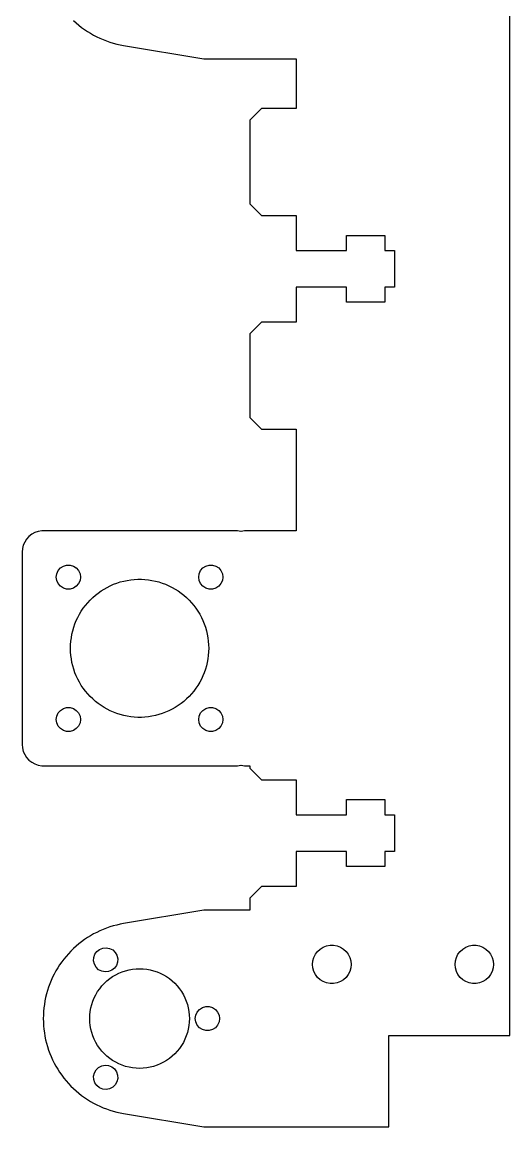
# Model space of a CAD drawing. Header units: metres. Extents: x -54 to 15, y -165 to 165.
# Drawn here: x -53.5 to 15, y -165.2 to -10.1 of the extents above; entities that cross this region are included whole.
import ezdxf

# ---------------------------------------------------------------- set-up
doc = ezdxf.new("R2010")
doc.units = ezdxf.units.M

msp = doc.modelspace()

# ---------------------------------------------------------------- linework, layer by layer
for p, q in [((15, -152.4), (15, 152.4)), ((-46.2949, -9.82501), (-45.9255, -10.1618)), ((-45.9255, -10.1618), (-45.5439, -10.4846)), ((-45.5439, -10.4846), (-45.1506, -10.7932)), ((-45.1506, -10.7932), (-44.7462, -11.087)), ((-44.7462, -11.087), (-44.3313, -11.3656)), ((-44.3313, -11.3656), (-43.9063, -11.6288)), ((-43.9063, -11.6288), (-43.4719, -11.876)), ((-43.4719, -11.876), (-43.0286, -12.1071)), ((-43.0286, -12.1071), (-42.5771, -12.3216)), ((-42.5771, -12.3216), (-42.118, -12.5192)), ((-42.118, -12.5192), (-41.6519, -12.6998)), ((-41.6519, -12.6998), (-41.1794, -12.863)), ((-41.1794, -12.863), (-40.7013, -13.0087)), ((-40.7013, -13.0087), (-40.2181, -13.1366)), ((-40.2181, -13.1366), (-39.7305, -13.2465)), ((-39.7305, -13.2465), (-39.2391, -13.3384)), ((-39.2391, -13.3384), (-28, -15.2156)), ((-28, -15.2156), (-15, -15.2156)), ((-15, -15.2156), (-15, -22.204)), ((-19.875, -22.204), (-21.5, -23.829)), ((-15, -22.204), (-19.875, -22.204)), ((-21.5, -23.829), (-21.5, -35.579)), ((-21.5, -35.579), (-19.875, -37.204)), ((-19.875, -37.204), (-15, -37.204)), ((-15, -37.204), (-15, -42.141)), ((-7.9375, -42.141), (-7.9375, -40.004)), ((-7.9375, -40.004), (-2.5625, -40.004)), ((-2.5625, -40.004), (-2.5625, -42.141)), ((-15, -42.141), (-7.9375, -42.141)), ((-2.5625, -42.141), (-1.1875, -42.141)), ((-1.1875, -42.141), (-1.1875, -47.267)), ((-7.9375, -47.267), (-15, -47.267)), ((-15, -47.267), (-15, -52.204)), ((-7.9375, -49.404), (-7.9375, -47.267)), ((-1.1875, -47.267), (-2.5625, -47.267)), ((-2.5625, -47.267), (-2.5625, -49.404)), ((-2.5625, -49.404), (-7.9375, -49.404)), ((-19.875, -52.204), (-21.5, -53.829)), ((-15, -52.204), (-19.875, -52.204)), ((-21.5, -53.829), (-21.5, -65.579)), ((-21.5, -65.579), (-19.875, -67.204)), ((-19.875, -67.204), (-15, -67.204)), ((-15, -67.204), (-15, -81.5102)), ((-52.1408, -81.9885), (-52.5318, -82.2928)), ((-51.7051, -81.7527), (-52.1408, -81.9885)), ((-51.2365, -81.5918), (-51.7051, -81.7527)), ((-50.7477, -81.5102), (-51.2365, -81.5918)), ((-23.2523, -81.5102), (-50.7477, -81.5102)), ((-22.7635, -81.5918), (-23.2523, -81.5102)), ((-22.75, -81.5965), (-22.7635, -81.5918)), ((-22.7365, -81.5918), (-22.75, -81.5965)), ((-22.2477, -81.5102), (-22.7365, -81.5918)), ((-15, -81.5102), (-22.2477, -81.5102)), ((-53.3374, -83.5259), (-53.4591, -84.0062)), ((-53.1384, -83.0722), (-53.3374, -83.5259)), ((-52.8674, -82.6574), (-53.1384, -83.0722)), ((-52.5318, -82.2928), (-52.8674, -82.6574)), ((-53.4591, -84.0062), (-53.5, -84.5)), ((-53.5, -84.5), (-53.5, -111.5)), ((-48.4301, -87.0809), (-48.1133, -86.7152)), ((-48.1133, -86.7152), (-47.7062, -86.4536)), ((-47.7062, -86.4536), (-47.2419, -86.3173)), ((-47.2419, -86.3173), (-46.7581, -86.3173)), ((-46.7581, -86.3173), (-46.2938, -86.4536)), ((-46.2938, -86.4536), (-45.8867, -86.7152)), ((-45.8867, -86.7152), (-45.5699, -87.0809)), ((-28.4301, -87.0809), (-28.1133, -86.7152)), ((-28.1133, -86.7152), (-27.7062, -86.4536)), ((-27.7062, -86.4536), (-27.2419, -86.3173)), ((-27.2419, -86.3173), (-26.7581, -86.3173)), ((-26.7581, -86.3173), (-26.2938, -86.4536)), ((-26.2938, -86.4536), (-25.8867, -86.7152)), ((-25.8867, -86.7152), (-25.5699, -87.0809)), ((-48.7, -88), (-48.6311, -87.5211)), ((-48.6311, -88.4789), (-48.7, -88)), ((-48.6311, -87.5211), (-48.4301, -87.0809)), ((-45.5699, -87.0809), (-45.3689, -87.5211)), ((-45.3689, -87.5211), (-45.3, -88)), ((-45.3, -88), (-45.3689, -88.4789)), ((-38.739, -88.4572), (-38.2455, -88.3803)), ((-38.2455, -88.3803), (-37.7486, -88.3289)), ((-37.7486, -88.3289), (-37.2498, -88.3032)), ((-37.2498, -88.3032), (-36.7502, -88.3032)), ((-36.7502, -88.3032), (-36.2514, -88.3289)), ((-36.2514, -88.3289), (-35.7545, -88.3803)), ((-35.7545, -88.3803), (-35.261, -88.4572)), ((-28.7, -88), (-28.6311, -87.5211)), ((-28.6311, -88.4789), (-28.7, -88)), ((-28.6311, -87.5211), (-28.4301, -87.0809)), ((-25.5699, -87.0809), (-25.3689, -87.5211)), ((-25.3689, -87.5211), (-25.3, -88)), ((-25.3, -88), (-25.3689, -88.4789)), ((-48.4301, -88.9191), (-48.6311, -88.4789)), ((-48.1133, -89.2848), (-48.4301, -88.9191)), ((-47.7062, -89.5464), (-48.1133, -89.2848)), ((-47.2419, -89.6827), (-47.7062, -89.5464)), ((-46.7581, -89.6827), (-47.2419, -89.6827)), ((-46.2938, -89.5464), (-46.7581, -89.6827)), ((-45.8867, -89.2848), (-46.2938, -89.5464)), ((-45.5699, -88.9191), (-45.8867, -89.2848)), ((-45.3689, -88.4789), (-45.5699, -88.9191)), ((-42.8221, -90.2416), (-42.415, -89.9521)), ((-42.415, -89.9521), (-41.9935, -89.6841)), ((-41.9935, -89.6841), (-41.5588, -89.438)), ((-41.5588, -89.438), (-41.112, -89.2147)), ((-41.112, -89.2147), (-40.6543, -89.0146)), ((-40.6543, -89.0146), (-40.1869, -88.8385)), ((-40.1869, -88.8385), (-39.711, -88.6865)), ((-39.711, -88.6865), (-39.228, -88.5593)), ((-39.228, -88.5593), (-38.739, -88.4572)), ((-35.261, -88.4572), (-34.772, -88.5593)), ((-34.772, -88.5593), (-34.289, -88.6865)), ((-34.289, -88.6865), (-33.8131, -88.8385)), ((-33.8131, -88.8385), (-33.3457, -89.0146)), ((-33.3457, -89.0146), (-32.888, -89.2147)), ((-32.888, -89.2147), (-32.4412, -89.438)), ((-32.4412, -89.438), (-32.0065, -89.6841)), ((-32.0065, -89.6841), (-31.585, -89.9521)), ((-31.585, -89.9521), (-31.1779, -90.2416)), ((-28.4301, -88.9191), (-28.6311, -88.4789)), ((-28.1133, -89.2848), (-28.4301, -88.9191)), ((-27.7062, -89.5464), (-28.1133, -89.2848)), ((-27.2419, -89.6827), (-27.7062, -89.5464)), ((-26.7581, -89.6827), (-27.2419, -89.6827)), ((-26.2938, -89.5464), (-26.7581, -89.6827)), ((-25.8867, -89.2848), (-26.2938, -89.5464)), ((-25.5699, -88.9191), (-25.8867, -89.2848)), ((-25.3689, -88.4789), (-25.5699, -88.9191)), ((-44.286, -91.5965), (-43.9467, -91.2299)), ((-43.9467, -91.2299), (-43.5889, -90.8813)), ((-43.5889, -90.8813), (-43.2137, -90.5516)), ((-43.2137, -90.5516), (-42.8221, -90.2416)), ((-31.1779, -90.2416), (-30.7862, -90.5516)), ((-30.7862, -90.5516), (-30.411, -90.8813)), ((-30.411, -90.8813), (-30.0533, -91.2299)), ((-30.0533, -91.2299), (-29.714, -91.5965)), ((-45.4418, -93.2223), (-45.1846, -92.794)), ((-45.1846, -92.794), (-44.9058, -92.3796)), ((-44.9058, -92.3796), (-44.606, -91.9801)), ((-44.606, -91.9801), (-44.286, -91.5965)), ((-29.714, -91.5965), (-29.394, -91.9801)), ((-29.394, -91.9801), (-29.0942, -92.3796)), ((-29.0942, -92.3796), (-28.8154, -92.794)), ((-28.8154, -92.794), (-28.5582, -93.2223)), ((-46.2406, -95.0501), (-46.0764, -94.5783)), ((-46.0764, -94.5783), (-45.8883, -94.1156)), ((-45.8883, -94.1156), (-45.6765, -93.6632)), ((-45.6765, -93.6632), (-45.4418, -93.2223)), ((-28.5582, -93.2223), (-28.3235, -93.6632)), ((-28.3235, -93.6632), (-28.1117, -94.1156)), ((-28.1117, -94.1156), (-27.9235, -94.5783)), ((-27.9235, -94.5783), (-27.7594, -95.0501)), ((-46.5844, -96.5073), (-46.4949, -96.0158)), ((-46.4949, -96.0158), (-46.3802, -95.5297)), ((-46.3802, -95.5297), (-46.2406, -95.0501)), ((-27.7594, -95.0501), (-27.6198, -95.5297)), ((-27.6198, -95.5297), (-27.5051, -96.0158)), ((-27.5051, -96.0158), (-27.4155, -96.5073)), ((-46.7, -98), (-46.6871, -97.5007)), ((-46.6871, -97.5007), (-46.6486, -97.0026)), ((-46.6486, -97.0026), (-46.5844, -96.5073)), ((-27.4155, -96.5073), (-27.3514, -97.0026)), ((-27.3514, -97.0026), (-27.3129, -97.5007)), ((-27.3129, -97.5007), (-27.3, -98)), ((-46.6871, -98.4993), (-46.7, -98)), ((-46.6486, -98.9974), (-46.6871, -98.4993)), ((-46.5844, -99.4927), (-46.6486, -98.9974)), ((-27.3514, -98.9974), (-27.4155, -99.4927)), ((-27.3129, -98.4993), (-27.3514, -98.9974)), ((-27.3, -98), (-27.3129, -98.4993)), ((-46.4949, -99.9841), (-46.5844, -99.4927)), ((-46.3802, -100.47), (-46.4949, -99.9841)), ((-46.2406, -100.95), (-46.3802, -100.47)), ((-27.6198, -100.47), (-27.7594, -100.95)), ((-27.5051, -99.9841), (-27.6198, -100.47)), ((-27.4155, -99.4927), (-27.5051, -99.9841)), ((-46.0764, -101.422), (-46.2406, -100.95)), ((-45.8883, -101.884), (-46.0764, -101.422)), ((-45.6765, -102.337), (-45.8883, -101.884)), ((-45.4418, -102.778), (-45.6765, -102.337)), ((-28.3235, -102.337), (-28.5582, -102.778)), ((-28.1117, -101.884), (-28.3235, -102.337)), ((-27.9235, -101.422), (-28.1117, -101.884)), ((-27.7594, -100.95), (-27.9235, -101.422)), ((-45.1846, -103.206), (-45.4418, -102.778)), ((-44.9058, -103.62), (-45.1846, -103.206)), ((-44.606, -104.02), (-44.9058, -103.62)), ((-29.0942, -103.62), (-29.394, -104.02)), ((-28.8154, -103.206), (-29.0942, -103.62)), ((-28.5582, -102.778), (-28.8154, -103.206)), ((-44.286, -104.403), (-44.606, -104.02)), ((-43.9467, -104.77), (-44.286, -104.403)), ((-43.5889, -105.119), (-43.9467, -104.77)), ((-43.2137, -105.448), (-43.5889, -105.119)), ((-42.8221, -105.758), (-43.2137, -105.448)), ((-30.7862, -105.448), (-31.1779, -105.758)), ((-30.411, -105.119), (-30.7862, -105.448)), ((-30.0533, -104.77), (-30.411, -105.119)), ((-29.714, -104.403), (-30.0533, -104.77)), ((-29.394, -104.02), (-29.714, -104.403)), ((-48.4301, -107.081), (-48.1133, -106.715)), ((-48.1133, -106.715), (-47.7062, -106.454)), ((-47.7062, -106.454), (-47.2419, -106.317)), ((-47.2419, -106.317), (-46.7581, -106.317)), ((-46.7581, -106.317), (-46.2938, -106.454)), ((-46.2938, -106.454), (-45.8867, -106.715)), ((-45.8867, -106.715), (-45.5699, -107.081)), ((-42.415, -106.048), (-42.8221, -105.758)), ((-41.9935, -106.316), (-42.415, -106.048)), ((-41.5588, -106.562), (-41.9935, -106.316)), ((-41.112, -106.785), (-41.5588, -106.562)), ((-40.6543, -106.985), (-41.112, -106.785)), ((-40.1869, -107.162), (-40.6543, -106.985)), ((-33.3457, -106.985), (-33.8131, -107.162)), ((-32.888, -106.785), (-33.3457, -106.985)), ((-32.4412, -106.562), (-32.888, -106.785)), ((-32.0065, -106.316), (-32.4412, -106.562)), ((-31.585, -106.048), (-32.0065, -106.316)), ((-31.1779, -105.758), (-31.585, -106.048)), ((-28.4301, -107.081), (-28.1133, -106.715)), ((-28.1133, -106.715), (-27.7062, -106.454)), ((-27.7062, -106.454), (-27.2419, -106.317)), ((-27.2419, -106.317), (-26.7581, -106.317)), ((-26.7581, -106.317), (-26.2938, -106.454)), ((-26.2938, -106.454), (-25.8867, -106.715)), ((-25.8867, -106.715), (-25.5699, -107.081)), ((-48.7, -108), (-48.6311, -107.521)), ((-48.6311, -108.479), (-48.7, -108)), ((-48.6311, -107.521), (-48.4301, -107.081)), ((-48.4301, -108.919), (-48.6311, -108.479)), ((-45.5699, -107.081), (-45.3689, -107.521)), ((-45.3689, -108.479), (-45.5699, -108.919)), ((-45.3689, -107.521), (-45.3, -108)), ((-45.3, -108), (-45.3689, -108.479)), ((-39.711, -107.313), (-40.1869, -107.162)), ((-39.228, -107.441), (-39.711, -107.313)), ((-38.739, -107.543), (-39.228, -107.441)), ((-38.2455, -107.62), (-38.739, -107.543)), ((-37.7486, -107.671), (-38.2455, -107.62)), ((-37.2498, -107.697), (-37.7486, -107.671)), ((-36.7502, -107.697), (-37.2498, -107.697)), ((-36.2514, -107.671), (-36.7502, -107.697)), ((-35.7545, -107.62), (-36.2514, -107.671)), ((-35.261, -107.543), (-35.7545, -107.62)), ((-34.772, -107.441), (-35.261, -107.543)), ((-34.289, -107.313), (-34.772, -107.441)), ((-33.8131, -107.162), (-34.289, -107.313)), ((-28.7, -108), (-28.6311, -107.521)), ((-28.6311, -108.479), (-28.7, -108)), ((-28.6311, -107.521), (-28.4301, -107.081)), ((-28.4301, -108.919), (-28.6311, -108.479)), ((-25.5699, -107.081), (-25.3689, -107.521)), ((-25.3689, -108.479), (-25.5699, -108.919)), ((-25.3689, -107.521), (-25.3, -108)), ((-25.3, -108), (-25.3689, -108.479)), ((-48.1133, -109.285), (-48.4301, -108.919)), ((-47.7062, -109.546), (-48.1133, -109.285)), ((-47.2419, -109.683), (-47.7062, -109.546)), ((-46.7581, -109.683), (-47.2419, -109.683)), ((-46.2938, -109.546), (-46.7581, -109.683)), ((-45.8867, -109.285), (-46.2938, -109.546)), ((-45.5699, -108.919), (-45.8867, -109.285)), ((-28.1133, -109.285), (-28.4301, -108.919)), ((-27.7062, -109.546), (-28.1133, -109.285)), ((-27.2419, -109.683), (-27.7062, -109.546)), ((-26.7581, -109.683), (-27.2419, -109.683)), ((-26.2938, -109.546), (-26.7581, -109.683)), ((-25.8867, -109.285), (-26.2938, -109.546)), ((-25.5699, -108.919), (-25.8867, -109.285)), ((-53.5, -111.5), (-53.4591, -111.994)), ((-53.4591, -111.994), (-53.3374, -112.474)), ((-53.3374, -112.474), (-53.1384, -112.928)), ((-53.1384, -112.928), (-52.8674, -113.343)), ((-52.8674, -113.343), (-52.5318, -113.707)), ((-52.5318, -113.707), (-52.1408, -114.011)), ((-52.1408, -114.011), (-51.7051, -114.247)), ((-51.7051, -114.247), (-51.2365, -114.408)), ((-51.2365, -114.408), (-50.7477, -114.49)), ((-50.7477, -114.49), (-23.2523, -114.49)), ((-23.2523, -114.49), (-22.7635, -114.408)), ((-22.7635, -114.408), (-22.75, -114.404)), ((-22.75, -114.404), (-22.7365, -114.408)), ((-22.7365, -114.408), (-22.2477, -114.49)), ((-22.2477, -114.49), (-21.5, -114.49)), ((-21.5, -114.49), (-21.5, -114.827)), ((-21.5, -114.827), (-19.875, -116.452)), ((-19.875, -116.452), (-15, -116.452)), ((-15, -116.452), (-15, -121.389)), ((-7.9375, -121.389), (-7.9375, -119.252)), ((-7.9375, -119.252), (-2.5625, -119.252)), ((-2.5625, -119.252), (-2.5625, -121.389)), ((-15, -121.389), (-7.9375, -121.389)), ((-2.5625, -121.389), (-1.1875, -121.389)), ((-1.1875, -121.389), (-1.1875, -126.515)), ((-7.9375, -126.515), (-15, -126.515)), ((-15, -126.515), (-15, -131.452)), ((-7.9375, -128.652), (-7.9375, -126.515)), ((-1.1875, -126.515), (-2.5625, -126.515)), ((-2.5625, -126.515), (-2.5625, -128.652)), ((-2.5625, -128.652), (-7.9375, -128.652)), ((-19.875, -131.452), (-21.5, -133.077)), ((-15, -131.452), (-19.875, -131.452)), ((-21.5, -133.077), (-21.5, -134.784)), ((-28, -134.784), (-39.2391, -136.662)), ((-21.5, -134.784), (-28, -134.784)), ((-43.0286, -137.893), (-43.4719, -138.124)), ((-42.5771, -137.678), (-43.0286, -137.893)), ((-42.118, -137.481), (-42.5771, -137.678)), ((-41.6519, -137.3), (-42.118, -137.481)), ((-41.1794, -137.137), (-41.6519, -137.3)), ((-40.7013, -136.991), (-41.1794, -137.137)), ((-40.2181, -136.863), (-40.7013, -136.991)), ((-39.7305, -136.753), (-40.2181, -136.863)), ((-39.2391, -136.662), (-39.7305, -136.753)), ((-45.5439, -139.515), (-45.9255, -139.838)), ((-45.1506, -139.207), (-45.5439, -139.515)), ((-44.7462, -138.913), (-45.1506, -139.207)), ((-44.3313, -138.634), (-44.7462, -138.913)), ((-43.9063, -138.371), (-44.3313, -138.634)), ((-43.4719, -138.124), (-43.9063, -138.371)), ((-46.9951, -140.888), (-47.325, -141.264)), ((-46.6516, -140.525), (-46.9951, -140.888)), ((-46.2949, -140.175), (-46.6516, -140.525)), ((-45.9255, -139.838), (-46.2949, -140.175)), ((-43.4318, -141.429), (-43.2735, -140.972)), ((-43.2735, -140.972), (-42.9928, -140.578)), ((-42.9928, -140.578), (-42.6125, -140.279)), ((-42.6125, -140.279), (-42.1633, -140.099)), ((-42.1633, -140.099), (-41.6816, -140.053)), ((-41.6816, -140.053), (-41.2065, -140.145)), ((-41.2065, -140.145), (-40.7764, -140.366)), ((-40.7764, -140.366), (-40.4262, -140.7)), ((-40.4262, -140.7), (-40.1843, -141.119)), ((-40.1843, -141.119), (-40.0702, -141.59)), ((-12.5177, -141.425), (-12.2956, -140.979)), ((-12.2956, -140.979), (-11.9953, -140.581)), ((-11.9953, -140.581), (-11.6271, -140.245)), ((-11.6271, -140.245), (-11.2035, -139.983)), ((-11.2035, -139.983), (-10.7389, -139.803)), ((-10.7389, -139.803), (-10.2491, -139.712)), ((-10.2491, -139.712), (-9.75087, -139.712)), ((-9.75087, -139.712), (-9.26111, -139.803)), ((-9.26111, -139.803), (-8.79649, -139.983)), ((-8.79649, -139.983), (-8.37288, -140.245)), ((-8.37288, -140.245), (-8.00467, -140.581)), ((-8.00467, -140.581), (-7.70441, -140.979)), ((-7.70441, -140.979), (-7.48232, -141.425)), ((7.48232, -141.425), (7.70441, -140.979)), ((7.70441, -140.979), (8.00467, -140.581)), ((8.00467, -140.581), (8.37288, -140.245)), ((8.37288, -140.245), (8.79649, -139.983)), ((8.79649, -139.983), (9.26111, -139.803)), ((9.26111, -139.803), (9.75087, -139.712)), ((9.75087, -139.712), (10.2491, -139.712)), ((10.2491, -139.712), (10.7389, -139.803)), ((10.7389, -139.803), (11.2035, -139.983)), ((11.2035, -139.983), (11.6271, -140.245)), ((11.6271, -140.245), (11.9953, -140.581)), ((11.9953, -140.581), (12.2956, -140.979)), ((12.2956, -140.979), (12.5177, -141.425)), ((-48.2282, -142.46), (-48.4992, -142.88)), ((-47.942, -142.05), (-48.2282, -142.46)), ((-47.6407, -141.651), (-47.942, -142.05)), ((-47.325, -141.264), (-47.6407, -141.651)), ((-43.4548, -141.913), (-43.4318, -141.429)), ((-43.3407, -142.383), (-43.4548, -141.913)), ((-43.0988, -142.802), (-43.3407, -142.383)), ((-40.2515, -142.53), (-40.5322, -142.924)), ((-40.0932, -142.073), (-40.2515, -142.53)), ((-40.0702, -141.59), (-40.0932, -142.073)), ((-12.7, -142.4), (-12.654, -141.904)), ((-12.654, -142.896), (-12.7, -142.4)), ((-12.654, -141.904), (-12.5177, -141.425)), ((-7.48232, -141.425), (-7.34596, -141.904)), ((-7.34596, -141.904), (-7.29999, -142.4)), ((-7.29999, -142.4), (-7.34596, -142.896)), ((7.29999, -142.4), (7.34596, -141.904)), ((7.34596, -142.896), (7.29999, -142.4)), ((7.34596, -141.904), (7.48232, -141.425)), ((12.5177, -141.425), (12.654, -141.904)), ((12.654, -141.904), (12.7, -142.4)), ((12.7, -142.4), (12.654, -142.896)), ((-49.2164, -144.196), (-49.4225, -144.652)), ((-48.9936, -143.749), (-49.2164, -144.196)), ((-48.7544, -143.31), (-48.9936, -143.749)), ((-48.4992, -142.88), (-48.7544, -143.31)), ((-42.7486, -143.136), (-43.0988, -142.802)), ((-42.3185, -143.358), (-42.7486, -143.136)), ((-41.8434, -143.449), (-42.3185, -143.358)), ((-41.3617, -143.403), (-41.8434, -143.449)), ((-40.9125, -143.223), (-41.3617, -143.403)), ((-41.1949, -144.396), (-40.7845, -144.111)), ((-40.5322, -142.924), (-40.9125, -143.223)), ((-40.7845, -144.111), (-40.3547, -143.856)), ((-40.3547, -143.856), (-39.9079, -143.633)), ((-39.9079, -143.633), (-39.4462, -143.441)), ((-39.4462, -143.441), (-38.9721, -143.284)), ((-38.9721, -143.284), (-38.4879, -143.16)), ((-38.4879, -143.16), (-37.9962, -143.071)), ((-37.9962, -143.071), (-37.4994, -143.018)), ((-37.4994, -143.018), (-37, -143)), ((-37, -143), (-36.5006, -143.018)), ((-36.5006, -143.018), (-36.0038, -143.071)), ((-36.0038, -143.071), (-35.512, -143.16)), ((-35.512, -143.16), (-35.0279, -143.284)), ((-35.0279, -143.284), (-34.5537, -143.441)), ((-34.5537, -143.441), (-34.0921, -143.633)), ((-34.0921, -143.633), (-33.6452, -143.856)), ((-33.6452, -143.856), (-33.2155, -144.111)), ((-33.2155, -144.111), (-32.8051, -144.396)), ((-12.5177, -143.375), (-12.654, -142.896)), ((-12.2956, -143.821), (-12.5177, -143.375)), ((-11.9953, -144.219), (-12.2956, -143.821)), ((-11.6271, -144.555), (-11.9953, -144.219)), ((-8.00467, -144.219), (-8.37288, -144.555)), ((-7.70441, -143.821), (-8.00467, -144.219)), ((-7.48232, -143.375), (-7.70441, -143.821)), ((-7.34596, -142.896), (-7.48232, -143.375)), ((7.48232, -143.375), (7.34596, -142.896)), ((7.70441, -143.821), (7.48232, -143.375)), ((8.00467, -144.219), (7.70441, -143.821)), ((8.37288, -144.555), (8.00467, -144.219)), ((11.9953, -144.219), (11.6271, -144.555)), ((12.2956, -143.821), (11.9953, -144.219)), ((12.5177, -143.375), (12.2956, -143.821)), ((12.654, -142.896), (12.5177, -143.375)), ((-49.7836, -145.584), (-49.9381, -146.059)), ((-49.6117, -145.114), (-49.7836, -145.584)), ((-49.4225, -144.652), (-49.6117, -145.114)), ((-42.8888, -146.216), (-42.6038, -145.805)), ((-42.6038, -145.805), (-42.2902, -145.416)), ((-42.2902, -145.416), (-41.9497, -145.05)), ((-41.9497, -145.05), (-41.584, -144.71)), ((-41.584, -144.71), (-41.1949, -144.396)), ((-32.8051, -144.396), (-32.416, -144.71)), ((-32.416, -144.71), (-32.0502, -145.05)), ((-32.0502, -145.05), (-31.7097, -145.416)), ((-31.7097, -145.416), (-31.3962, -145.805)), ((-31.3962, -145.805), (-31.1112, -146.216)), ((-11.2035, -144.817), (-11.6271, -144.555)), ((-10.7389, -144.997), (-11.2035, -144.817)), ((-10.2491, -145.088), (-10.7389, -144.997)), ((-9.75087, -145.088), (-10.2491, -145.088)), ((-9.26111, -144.997), (-9.75087, -145.088)), ((-8.79649, -144.817), (-9.26111, -144.997)), ((-8.37288, -144.555), (-8.79649, -144.817)), ((8.79649, -144.817), (8.37288, -144.555)), ((9.26111, -144.997), (8.79649, -144.817)), ((9.75087, -145.088), (9.26111, -144.997)), ((10.2491, -145.088), (9.75087, -145.088)), ((10.7389, -144.997), (10.2491, -145.088)), ((11.2035, -144.817), (10.7389, -144.997)), ((11.6271, -144.555), (11.2035, -144.817)), ((-50.1938, -147.025), (-50.2947, -147.515)), ((-50.0749, -146.54), (-50.1938, -147.025)), ((-49.9381, -146.059), (-50.0749, -146.54)), ((-43.5586, -147.554), (-43.3674, -147.092)), ((-43.3674, -147.092), (-43.1438, -146.645)), ((-43.1438, -146.645), (-42.8888, -146.216)), ((-31.1112, -146.216), (-30.8562, -146.645)), ((-30.8562, -146.645), (-30.6326, -147.092)), ((-30.6326, -147.092), (-30.4413, -147.554)), ((-50.4419, -148.503), (-50.4881, -149.001)), ((-50.3775, -148.008), (-50.4419, -148.503)), ((-50.2947, -147.515), (-50.3775, -148.008)), ((-43.9287, -149.004), (-43.84, -148.512)), ((-43.84, -148.512), (-43.7164, -148.028)), ((-43.7164, -148.028), (-43.5586, -147.554)), ((-30.4413, -147.554), (-30.2835, -148.028)), ((-30.2835, -148.028), (-30.16, -148.512)), ((-30.16, -148.512), (-30.0712, -149.004)), ((-28.9051, -149.081), (-28.5883, -148.715)), ((-28.5883, -148.715), (-28.1812, -148.454)), ((-28.1812, -148.454), (-27.7169, -148.317)), ((-27.7169, -148.317), (-27.2331, -148.317)), ((-27.2331, -148.317), (-26.7688, -148.454)), ((-26.7688, -148.454), (-26.3617, -148.715)), ((-26.3617, -148.715), (-26.0449, -149.081)), ((-50.5158, -149.5), (-50.525, -150)), ((-50.525, -150), (-50.5158, -150.5)), ((-50.4881, -149.001), (-50.5158, -149.5)), ((-50.5158, -150.5), (-50.4881, -150.999)), ((-44, -150), (-43.9822, -149.501)), ((-43.9822, -150.499), (-44, -150)), ((-43.9822, -149.501), (-43.9287, -149.004)), ((-43.9287, -150.996), (-43.9822, -150.499)), ((-30.0712, -149.004), (-30.0178, -149.501)), ((-30.0178, -150.499), (-30.0712, -150.996)), ((-30.0178, -149.501), (-30, -150)), ((-30, -150), (-30.0178, -150.499)), ((-29.175, -150), (-29.1061, -149.521)), ((-29.1061, -150.479), (-29.175, -150)), ((-29.1061, -149.521), (-28.9051, -149.081)), ((-28.9051, -150.919), (-29.1061, -150.479)), ((-26.0449, -149.081), (-25.8439, -149.521)), ((-25.8439, -150.479), (-26.0449, -150.919)), ((-25.8439, -149.521), (-25.775, -150)), ((-25.775, -150), (-25.8439, -150.479)), ((-50.4881, -150.999), (-50.4419, -151.497)), ((-50.4419, -151.497), (-50.3775, -151.992)), ((-50.3775, -151.992), (-50.2947, -152.485)), ((-43.84, -151.488), (-43.9287, -150.996)), ((-43.7164, -151.972), (-43.84, -151.488)), ((-43.5586, -152.446), (-43.7164, -151.972)), ((-30.2835, -151.972), (-30.4413, -152.446)), ((-30.16, -151.488), (-30.2835, -151.972)), ((-30.0712, -150.996), (-30.16, -151.488)), ((-28.5883, -151.285), (-28.9051, -150.919)), ((-28.1812, -151.546), (-28.5883, -151.285)), ((-27.7169, -151.683), (-28.1812, -151.546)), ((-27.2331, -151.683), (-27.7169, -151.683)), ((-26.7688, -151.546), (-27.2331, -151.683)), ((-26.3617, -151.285), (-26.7688, -151.546)), ((-26.0449, -150.919), (-26.3617, -151.285)), ((-50.2947, -152.485), (-50.1938, -152.975)), ((-50.1938, -152.975), (-50.0749, -153.46)), ((-50.0749, -153.46), (-49.9381, -153.941)), ((-43.3674, -152.908), (-43.5586, -152.446)), ((-43.1438, -153.355), (-43.3674, -152.908)), ((-42.8888, -153.784), (-43.1438, -153.355)), ((-30.8562, -153.355), (-31.1112, -153.784)), ((-30.6326, -152.908), (-30.8562, -153.355)), ((-30.4413, -152.446), (-30.6326, -152.908)), ((-2, -152.4), (15, -152.4)), ((-2, -165.216), (-2, -152.4)), ((-49.9381, -153.941), (-49.7836, -154.416)), ((-49.7836, -154.416), (-49.6117, -154.886)), ((-49.6117, -154.886), (-49.4225, -155.348)), ((-42.6038, -154.195), (-42.8888, -153.784)), ((-42.2902, -154.584), (-42.6038, -154.195)), ((-41.9497, -154.95), (-42.2902, -154.584)), ((-41.584, -155.29), (-41.9497, -154.95)), ((-32.0502, -154.95), (-32.416, -155.29)), ((-31.7097, -154.584), (-32.0502, -154.95)), ((-31.3962, -154.195), (-31.7097, -154.584)), ((-31.1112, -153.784), (-31.3962, -154.195)), ((-49.4225, -155.348), (-49.2164, -155.804)), ((-49.2164, -155.804), (-48.9936, -156.251)), ((-48.9936, -156.251), (-48.7544, -156.69)), ((-48.7544, -156.69), (-48.4992, -157.12)), ((-42.7486, -156.864), (-42.3185, -156.642)), ((-42.3185, -156.642), (-41.8434, -156.551)), ((-41.8434, -156.551), (-41.3617, -156.597)), ((-41.1949, -155.604), (-41.584, -155.29)), ((-41.3617, -156.597), (-40.9125, -156.777)), ((-40.7845, -155.889), (-41.1949, -155.604)), ((-40.3547, -156.144), (-40.7845, -155.889)), ((-39.9079, -156.367), (-40.3547, -156.144)), ((-39.4462, -156.559), (-39.9079, -156.367)), ((-38.9721, -156.716), (-39.4462, -156.559)), ((-34.5537, -156.559), (-35.0279, -156.716)), ((-34.0921, -156.367), (-34.5537, -156.559)), ((-33.6452, -156.144), (-34.0921, -156.367)), ((-33.2155, -155.889), (-33.6452, -156.144)), ((-32.8051, -155.604), (-33.2155, -155.889)), ((-32.416, -155.29), (-32.8051, -155.604)), ((-48.4992, -157.12), (-48.2282, -157.54)), ((-48.2282, -157.54), (-47.942, -157.95)), ((-47.942, -157.95), (-47.6407, -158.349)), ((-43.4548, -158.087), (-43.3407, -157.617)), ((-43.4318, -158.571), (-43.4548, -158.087)), ((-43.3407, -157.617), (-43.0988, -157.198)), ((-43.0988, -157.198), (-42.7486, -156.864)), ((-40.9125, -156.777), (-40.5322, -157.076)), ((-40.5322, -157.076), (-40.2515, -157.47)), ((-40.2515, -157.47), (-40.0932, -157.927)), ((-40.0932, -157.927), (-40.0702, -158.41)), ((-38.4879, -156.84), (-38.9721, -156.716)), ((-37.9962, -156.929), (-38.4879, -156.84)), ((-37.4994, -156.982), (-37.9962, -156.929)), ((-37, -157), (-37.4994, -156.982)), ((-36.5006, -156.982), (-37, -157)), ((-36.0038, -156.929), (-36.5006, -156.982)), ((-35.512, -156.84), (-36.0038, -156.929)), ((-35.0279, -156.716), (-35.512, -156.84)), ((-47.6407, -158.349), (-47.325, -158.736)), ((-47.325, -158.736), (-46.9951, -159.112)), ((-46.9951, -159.112), (-46.6516, -159.475)), ((-46.6516, -159.475), (-46.2949, -159.825)), ((-43.2735, -159.028), (-43.4318, -158.571)), ((-42.9928, -159.422), (-43.2735, -159.028)), ((-42.6125, -159.721), (-42.9928, -159.422)), ((-42.1633, -159.901), (-42.6125, -159.721)), ((-40.7764, -159.634), (-41.2065, -159.855)), ((-40.4262, -159.3), (-40.7764, -159.634)), ((-40.1843, -158.881), (-40.4262, -159.3)), ((-40.0702, -158.41), (-40.1843, -158.881)), ((-46.2949, -159.825), (-45.9255, -160.162)), ((-45.9255, -160.162), (-45.5439, -160.485)), ((-45.5439, -160.485), (-45.1506, -160.793)), ((-45.1506, -160.793), (-44.7462, -161.087)), ((-44.7462, -161.087), (-44.3313, -161.366)), ((-44.3313, -161.366), (-43.9063, -161.629)), ((-41.6816, -159.947), (-42.1633, -159.901)), ((-41.2065, -159.855), (-41.6816, -159.947)), ((-43.9063, -161.629), (-43.4719, -161.876)), ((-43.4719, -161.876), (-43.0286, -162.107)), ((-43.0286, -162.107), (-42.5771, -162.322)), ((-42.5771, -162.322), (-42.118, -162.519)), ((-42.118, -162.519), (-41.6519, -162.7)), ((-41.6519, -162.7), (-41.1794, -162.863)), ((-41.1794, -162.863), (-40.7013, -163.009)), ((-40.7013, -163.009), (-40.2181, -163.137)), ((-40.2181, -163.137), (-39.7305, -163.247)), ((-39.7305, -163.247), (-39.2391, -163.338)), ((-39.2391, -163.338), (-28, -165.216)), ((-28, -165.216), (-2, -165.216))]:
    msp.add_line(p, q)

doc.saveas('drawing.dxf')
